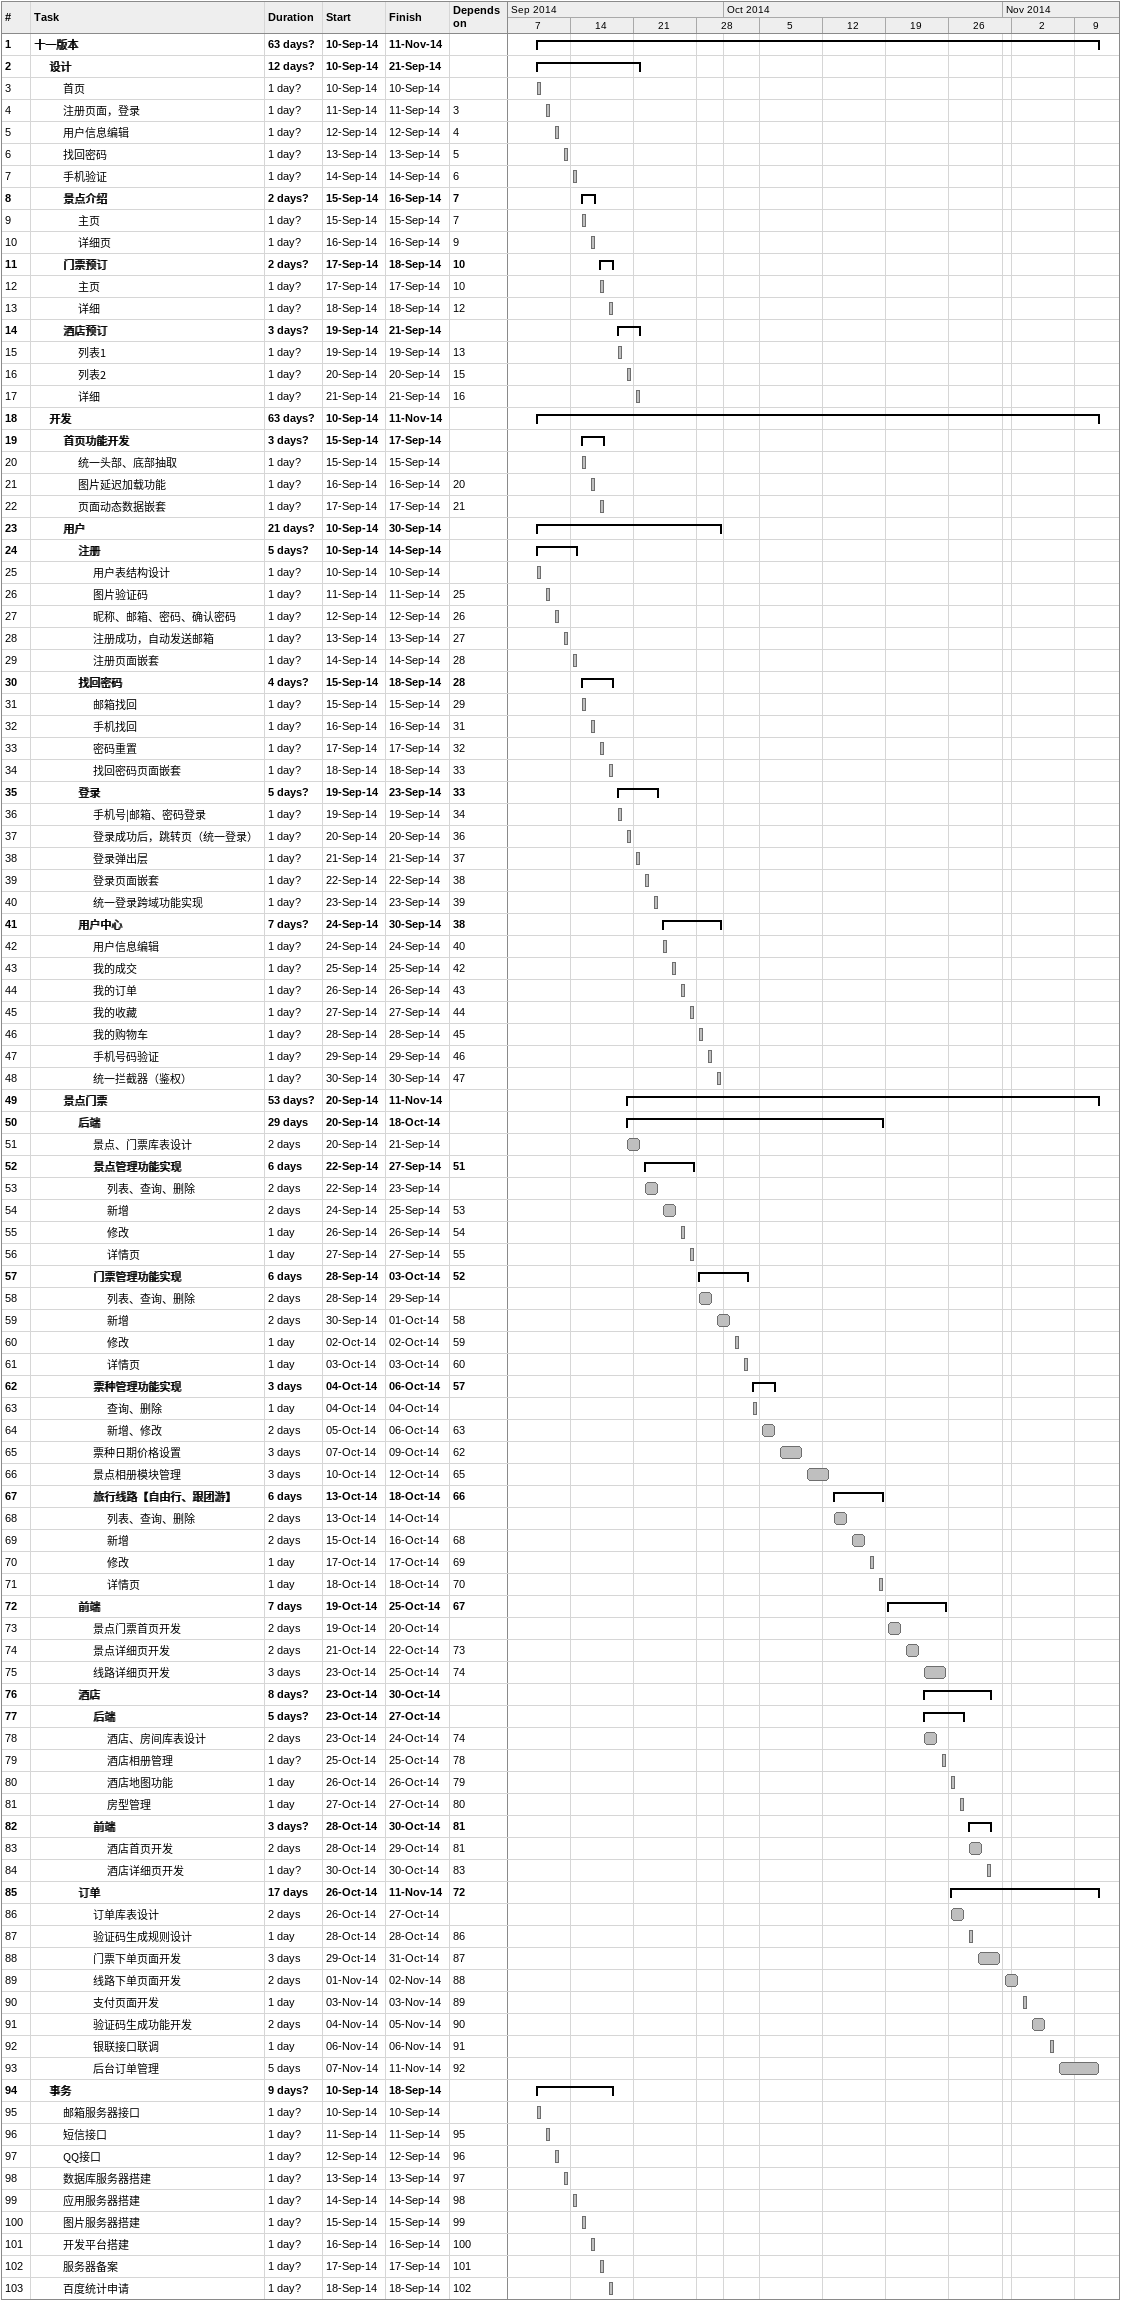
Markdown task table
| ID | Level | Task | Duration | Start | Finish | Predecessors |
|---|---|---|---|---|---|---|
| 1 | 1 | **十一版本** | 63d? | 2014-09-10 | 2014-11-11 |  |
| 2 | 2 | **设计** | 12d? | 2014-09-10 | 2014-09-21 |  |
| 3 | 3 | 首页 | 1d? | 2014-09-10 | 2014-09-10 |  |
| 4 | 3 | 注册页面，登录 | 1d? | 2014-09-11 | 2014-09-11 | 3 |
| 5 | 3 | 用户信息编辑 | 1d? | 2014-09-12 | 2014-09-12 | 4 |
| 6 | 3 | 找回密码 | 1d? | 2014-09-13 | 2014-09-13 | 5 |
| 7 | 3 | 手机验证 | 1d? | 2014-09-14 | 2014-09-14 | 6 |
| 8 | 3 | **景点介绍** | 2d? | 2014-09-15 | 2014-09-16 | 7 |
| 9 | 4 | 主页 | 1d? | 2014-09-15 | 2014-09-15 | 7 |
| 10 | 4 | 详细页 | 1d? | 2014-09-16 | 2014-09-16 | 9 |
| 11 | 3 | **门票预订** | 2d? | 2014-09-17 | 2014-09-18 | 10 |
| 12 | 4 | 主页 | 1d? | 2014-09-17 | 2014-09-17 | 10 |
| 13 | 4 | 详细 | 1d? | 2014-09-18 | 2014-09-18 | 12 |
| 14 | 3 | **酒店预订** | 3d? | 2014-09-19 | 2014-09-21 |  |
| 15 | 4 | 列表1 | 1d? | 2014-09-19 | 2014-09-19 | 13 |
| 16 | 4 | 列表2 | 1d? | 2014-09-20 | 2014-09-20 | 15 |
| 17 | 4 | 详细 | 1d? | 2014-09-21 | 2014-09-21 | 16 |
| 18 | 2 | **开发** | 63d? | 2014-09-10 | 2014-11-11 |  |
| 19 | 3 | **首页功能开发** | 3d? | 2014-09-15 | 2014-09-17 |  |
| 20 | 4 | 统一头部、底部抽取 | 1d? | 2014-09-15 | 2014-09-15 |  |
| 21 | 4 | 图片延迟加载功能 | 1d? | 2014-09-16 | 2014-09-16 | 20 |
| 22 | 4 | 页面动态数据嵌套 | 1d? | 2014-09-17 | 2014-09-17 | 21 |
| 23 | 3 | **用户** | 21d? | 2014-09-10 | 2014-09-30 |  |
| 24 | 4 | **注册** | 5d? | 2014-09-10 | 2014-09-14 |  |
| 25 | 5 | 用户表结构设计 | 1d? | 2014-09-10 | 2014-09-10 |  |
| 26 | 5 | 图片验证码 | 1d? | 2014-09-11 | 2014-09-11 | 25 |
| 27 | 5 | 昵称、邮箱、密码、确认密码 | 1d? | 2014-09-12 | 2014-09-12 | 26 |
| 28 | 5 | 注册成功，自动发送邮箱 | 1d? | 2014-09-13 | 2014-09-13 | 27 |
| 29 | 5 | 注册页面嵌套 | 1d? | 2014-09-14 | 2014-09-14 | 28 |
| 30 | 4 | **找回密码** | 4d? | 2014-09-15 | 2014-09-18 | 28 |
| 31 | 5 | 邮箱找回 | 1d? | 2014-09-15 | 2014-09-15 | 29 |
| 32 | 5 | 手机找回 | 1d? | 2014-09-16 | 2014-09-16 | 31 |
| 33 | 5 | 密码重置 | 1d? | 2014-09-17 | 2014-09-17 | 32 |
| 34 | 5 | 找回密码页面嵌套 | 1d? | 2014-09-18 | 2014-09-18 | 33 |
| 35 | 4 | **登录** | 5d? | 2014-09-19 | 2014-09-23 | 33 |
| 36 | 5 | 手机号\|邮箱、密码登录 | 1d? | 2014-09-19 | 2014-09-19 | 34 |
| 37 | 5 | 登录成功后，跳转页（统一登录） | 1d? | 2014-09-20 | 2014-09-20 | 36 |
| 38 | 5 | 登录弹出层 | 1d? | 2014-09-21 | 2014-09-21 | 37 |
| 39 | 5 | 登录页面嵌套 | 1d? | 2014-09-22 | 2014-09-22 | 38 |
| 40 | 5 | 统一登录跨域功能实现 | 1d? | 2014-09-23 | 2014-09-23 | 39 |
| 41 | 4 | **用户中心** | 7d? | 2014-09-24 | 2014-09-30 | 38 |
| 42 | 5 | 用户信息编辑 | 1d? | 2014-09-24 | 2014-09-24 | 40 |
| 43 | 5 | 我的成交 | 1d? | 2014-09-25 | 2014-09-25 | 42 |
| 44 | 5 | 我的订单 | 1d? | 2014-09-26 | 2014-09-26 | 43 |
| 45 | 5 | 我的收藏 | 1d? | 2014-09-27 | 2014-09-27 | 44 |
| 46 | 5 | 我的购物车 | 1d? | 2014-09-28 | 2014-09-28 | 45 |
| 47 | 5 | 手机号码验证 | 1d? | 2014-09-29 | 2014-09-29 | 46 |
| 48 | 5 | 统一拦截器（鉴权） | 1d? | 2014-09-30 | 2014-09-30 | 47 |
| 49 | 3 | **景点门票** | 53d? | 2014-09-20 | 2014-11-11 |  |
| 50 | 4 | **后端** | 29d | 2014-09-20 | 2014-10-18 |  |
| 51 | 5 | 景点、门票库表设计 | 2d | 2014-09-20 | 2014-09-21 |  |
| 52 | 5 | **景点管理功能实现** | 6d | 2014-09-22 | 2014-09-27 | 51 |
| 53 | 6 | 列表、查询、删除 | 2d | 2014-09-22 | 2014-09-23 |  |
| 54 | 6 | 新增 | 2d | 2014-09-24 | 2014-09-25 | 53 |
| 55 | 6 | 修改 | 1d | 2014-09-26 | 2014-09-26 | 54 |
| 56 | 6 | 详情页 | 1d | 2014-09-27 | 2014-09-27 | 55 |
| 57 | 5 | **门票管理功能实现** | 6d | 2014-09-28 | 2014-10-03 | 52 |
| 58 | 6 | 列表、查询、删除 | 2d | 2014-09-28 | 2014-09-29 |  |
| 59 | 6 | 新增 | 2d | 2014-09-30 | 2014-10-01 | 58 |
| 60 | 6 | 修改 | 1d | 2014-10-02 | 2014-10-02 | 59 |
| 61 | 6 | 详情页 | 1d | 2014-10-03 | 2014-10-03 | 60 |
| 62 | 5 | **票种管理功能实现** | 3d | 2014-10-04 | 2014-10-06 | 57 |
| 63 | 6 | 查询、删除 | 1d | 2014-10-04 | 2014-10-04 |  |
| 64 | 6 | 新增、修改 | 2d | 2014-10-05 | 2014-10-06 | 63 |
| 65 | 5 | 票种日期价格设置 | 3d | 2014-10-07 | 2014-10-09 | 62 |
| 66 | 5 | 景点相册模块管理 | 3d | 2014-10-10 | 2014-10-12 | 65 |
| 67 | 5 | **旅行线路【自由行、跟团游】** | 6d | 2014-10-13 | 2014-10-18 | 66 |
| 68 | 6 | 列表、查询、删除 | 2d | 2014-10-13 | 2014-10-14 |  |
| 69 | 6 | 新增 | 2d | 2014-10-15 | 2014-10-16 | 68 |
| 70 | 6 | 修改 | 1d | 2014-10-17 | 2014-10-17 | 69 |
| 71 | 6 | 详情页 | 1d | 2014-10-18 | 2014-10-18 | 70 |
| 72 | 4 | **前端** | 7d | 2014-10-19 | 2014-10-25 | 67 |
| 73 | 5 | 景点门票首页开发 | 2d | 2014-10-19 | 2014-10-20 |  |
| 74 | 5 | 景点详细页开发 | 2d | 2014-10-21 | 2014-10-22 | 73 |
| 75 | 5 | 线路详细页开发 | 3d | 2014-10-23 | 2014-10-25 | 74 |
| 76 | 4 | **酒店** | 8d? | 2014-10-23 | 2014-10-30 |  |
| 77 | 5 | **后端** | 5d? | 2014-10-23 | 2014-10-27 |  |
| 78 | 6 | 酒店、房间库表设计 | 2d | 2014-10-23 | 2014-10-24 | 74 |
| 79 | 6 | 酒店相册管理 | 1d? | 2014-10-25 | 2014-10-25 | 78 |
| 80 | 6 | 酒店地图功能 | 1d | 2014-10-26 | 2014-10-26 | 79 |
| 81 | 6 | 房型管理 | 1d | 2014-10-27 | 2014-10-27 | 80 |
| 82 | 5 | **前端** | 3d? | 2014-10-28 | 2014-10-30 | 81 |
| 83 | 6 | 酒店首页开发 | 2d | 2014-10-28 | 2014-10-29 | 81 |
| 84 | 6 | 酒店详细页开发 | 1d? | 2014-10-30 | 2014-10-30 | 83 |
| 85 | 4 | **订单** | 17d | 2014-10-26 | 2014-11-11 | 72 |
| 86 | 5 | 订单库表设计 | 2d | 2014-10-26 | 2014-10-27 |  |
| 87 | 5 | 验证码生成规则设计 | 1d | 2014-10-28 | 2014-10-28 | 86 |
| 88 | 5 | 门票下单页面开发 | 3d | 2014-10-29 | 2014-10-31 | 87 |
| 89 | 5 | 线路下单页面开发 | 2d | 2014-11-01 | 2014-11-02 | 88 |
| 90 | 5 | 支付页面开发 | 1d | 2014-11-03 | 2014-11-03 | 89 |
| 91 | 5 | 验证码生成功能开发 | 2d | 2014-11-04 | 2014-11-05 | 90 |
| 92 | 5 | 银联接口联调 | 1d | 2014-11-06 | 2014-11-06 | 91 |
| 93 | 5 | 后台订单管理 | 5d | 2014-11-07 | 2014-11-11 | 92 |
| 94 | 2 | **事务** | 9d? | 2014-09-10 | 2014-09-18 |  |
| 95 | 3 | 邮箱服务器接口 | 1d? | 2014-09-10 | 2014-09-10 |  |
| 96 | 3 | 短信接口 | 1d? | 2014-09-11 | 2014-09-11 | 95 |
| 97 | 3 | QQ接口 | 1d? | 2014-09-12 | 2014-09-12 | 96 |
| 98 | 3 | 数据库服务器搭建 | 1d? | 2014-09-13 | 2014-09-13 | 97 |
| 99 | 3 | 应用服务器搭建 | 1d? | 2014-09-14 | 2014-09-14 | 98 |
| 100 | 3 | 图片服务器搭建 | 1d? | 2014-09-15 | 2014-09-15 | 99 |
| 101 | 3 | 开发平台搭建 | 1d? | 2014-09-16 | 2014-09-16 | 100 |
| 102 | 3 | 服务器备案 | 1d? | 2014-09-17 | 2014-09-17 | 101 |
| 103 | 3 | 百度统计申请 | 1d? | 2014-09-18 | 2014-09-18 | 102 |
